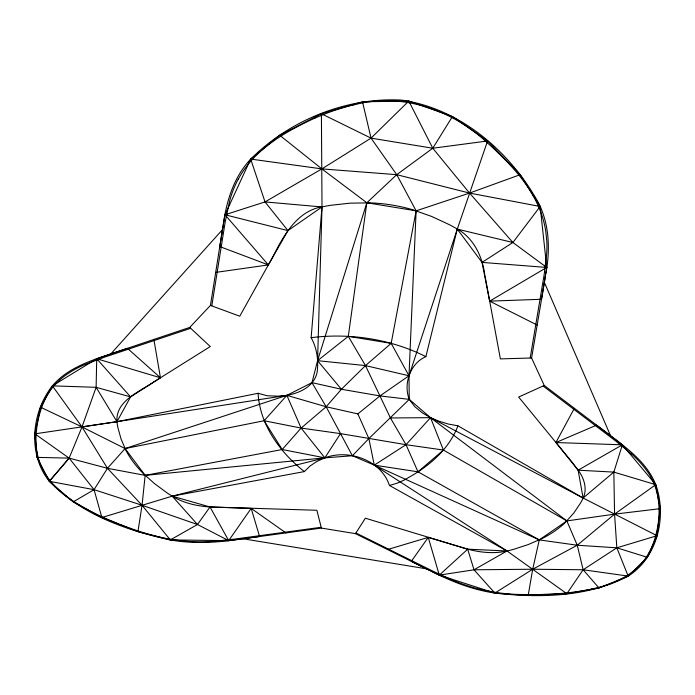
<?xml version="1.0" encoding="UTF-8"?>
<svg xmlns="http://www.w3.org/2000/svg" width="695" height="695" viewBox="0 0 695 695"><rect width="100%" height="100%" fill="white"/><g stroke="black" fill="none" stroke-linecap="round" stroke-linejoin="round"><path stroke-width="1.04" d="M238.081 539.442C215.476 542.804 192.333 543.994 169.745 539.824C126.099 530.294 80.794 514.213 49.345 481.314L69.135 458.135L82.01 426.939L96.118 387.323L96.727 358.75L127.428 348.317L160.449 377.767L153.864 339.447M105.961 355.527C86.51 362.026 66.112 369.653 52.464 385.76C31.466 412.187 27.4 454.269 49.345 481.314L73.192 501.894L94.068 489.671L107.464 468.3L125.074 448.562L286.87 395.359C299.797 393.127 314.236 386.368 317.12 372.251C318.701 360.618 316.929 347.926 311.134 337.683L321.985 206.962L287.947 230.61L268.348 264.908L219.776 246.577L224.989 214.764L250.669 159.068L279.729 135.282L321.403 113.763L371.034 138.131L432.768 148.235L487.577 140.981L457.284 229.107L482.017 262.397L489.645 301.144L541.535 299.267L546.739 267.453L540.163 206.476L520.216 174.662L487.577 140.981L452.445 116.525L408.79 101.062L362.495 101.791L321.403 113.763L322.011 206.954L317.572 360.67L311.977 382.632L326.155 406.766L352.382 455.746L374.284 465.129L539.277 539.902L577.258 545.228L616.83 547.816L647.445 557.329L657.018 535.715L660.241 508.662L655.759 484.658L622.372 444.826L596.605 425.14L555.922 442.533L578.127 470.185C584.356 478.36 587.883 489.932 582.445 499.436A104.589 70.186 4.7 0 1 580.629 502.867L573.801 513.049L565.244 522.492M362.495 101.791L371.034 138.131L396.741 174.671L416.123 210.846L408.999 375.769L409.251 399.373L414.828 406.697L422.421 412.934L430.518 417.66L583.096 498.028L657.018 535.715L616.83 547.816L583.14 569.761L566.851 593.686L528.165 595.528L494.849 593.07L439.292 575.121L411.318 561.351L428.259 537.391L467.718 549.18C481.114 552.725 495.422 554.089 508.975 550.527A102.539 68.206 5.2 0 0 513.753 549.285L528.07 544.628L541.553 538.807A118.376 79.421 5.2 0 0 565.304 522.518M285.914 532.917L251.182 508.393L228.69 540.632L197.476 524.508L142.041 505.256L94.068 489.671L49.354 481.322L37.087 457.38L34.906 433.845L116.96 421.691L130.573 396.888L160.458 377.776L96.727 358.75L52.386 385.847L40.475 407.174L82.01 426.939L125.074 448.562L145.159 475.371L142.041 505.256L137.949 531.632L170.31 539.919L228.69 540.632L259.591 536.505L251.182 508.393L210.02 506.976C196.19 506.073 182.203 502.789 170.492 495.101A103.459 68.84 13.4 0 1 166.357 492.39L154.273 483.416L143.352 473.599A118.376 79.43 13.4 0 1 126.038 450.586L121.008 438.901L117.776 427.078A103.694 69.578 14 0 1 117.151 423.238C114.162 401.224 139.217 392.058 153.838 381.92L210.281 346.544L189.744 327.415L106.604 355.31M36.522 429.658C38.85 411.501 45.175 392.71 59.431 380.408M452.445 116.525L432.768 148.235L396.741 174.671L366.838 202.775L348.291 336.345L365.474 365.596L390.434 417.964L406.01 444.696L417.99 471.818L539.277 539.902L566.859 520.911L614.571 514.152L660.241 508.662M545.784 273.891C550.214 250.504 549.528 225.536 538.981 203.791C511.051 152.422 460.637 108.507 401.528 100.106C345.936 97.065 288.46 120.609 249.566 160.337C233.381 178.146 226.344 201.871 223.165 225.241M189.744 327.415L210.455 305.4L223.052 225.91M211.819 305.696L225.18 222.07L229.55 201.289A163.412 127.932 9.2 0 1 238.289 179.006M545.566 275.255L545.123 277.974M545.01 278.652L531.597 357.995L544.22 385.464L613.581 438.006M530.216 357.847L544.194 274.49L546.713 253.241A176.365 137.923 10.2 0 0 546.791 240.991L545.688 230.827A149.677 117.281 8.7 0 0 542.656 217.726C533.013 186.19 508.644 161.865 484.736 140.442C449.596 108.767 399.642 92.122 353.121 105.127M528.165 595.528L532.7 569.231L539.277 539.902M520.216 174.662L469.551 193.08L416.123 210.846L391.172 343.356L365.474 365.596L341.401 389.269L326.155 406.766L301.117 428.085L282.205 449.526L145.159 475.371L107.464 468.3L69.135 458.135L37.087 457.38M40.475 407.174L34.906 433.845L69.135 458.135L94.068 489.671L101.87 517.54L137.949 531.632M656.81 531.241C661.405 510.252 659.503 486.726 645.759 469.36A139.33 91.158 3.5 0 0 631.607 454.061M614.119 438.423C630.66 450.916 647.836 464.72 655.715 484.563C667.174 516.298 657.609 557.477 628.184 576.112L599.029 588.005L583.14 569.761L577.258 545.228L566.859 520.911L430.518 417.66L409.251 399.373C403.178 383.822 410.189 363.398 425.879 356.639L457.258 229.098L512.884 242.503L546.739 267.453L489.645 301.144L537.174 325.052M279.729 135.282L321.872 168.894L366.838 202.775L317.572 360.67L341.401 389.269L379.983 395.915L409.251 399.373L368.863 438.562L352.382 455.746L324.852 457.849L145.159 475.371M430.761 570.986C451.116 581.385 472.67 589.899 495.405 593.156C539.807 598.048 587.883 597.257 628.184 576.112L616.83 547.816L614.571 514.152L613.833 472.105L622.372 444.826L555.904 442.533L574.374 408.304M457.284 229.107L408.999 375.769L379.983 395.915L357.864 413.907L326.155 406.766L286.87 395.359L278.313 396.176L267.054 395.742L258.106 393.283L116.96 421.691L82.01 426.939L52.386 385.847L96.118 387.323L130.573 396.888L96.727 358.75M238.733 539.355L321.377 528.07L355.449 533.647L365.37 518.209L467.683 549.172L474.016 569.796L494.849 593.07L532.7 569.231L577.258 545.228L614.571 514.152L655.759 484.658L613.833 472.105L583.096 498.028L457.927 425.8C449.691 447.658 431.586 464.156 411.788 475.667L404.394 479.958L397.001 483.242L389.452 485.466C381.234 460.29 348.751 448.701 324.852 457.849L172.204 496.152L101.87 517.54L73.192 501.894M238.376 179.049C254.344 149.199 285.211 131.815 314.861 118.089M649.147 552.29C638.036 573.966 614.093 584.495 591.349 589.047M566.859 520.911L443.41 450.056L406.01 444.696L340.498 433.619L324.852 457.849L316.929 461.419L309.979 466.067L304.393 471.584L172.204 496.161L197.476 524.508L170.31 539.919L142.041 505.256L107.464 468.3L82.01 426.939M197.476 524.508L210.02 506.976L316.894 510.278L321.377 528.07M546.739 267.453L482.017 262.397L512.884 242.503L540.163 206.476L469.551 193.08L396.741 174.671L321.872 168.894L250.669 159.068L265.03 201.915L287.947 230.61L224.989 214.764L268.348 264.908L215.685 272.405M49.345 481.314L69.135 458.135M110.87 353.868L222.443 229.689M408.79 101.062L371.034 138.131L321.872 168.894L265.03 201.915L224.989 214.764M647.445 557.329L628.184 576.103L583.14 569.761L532.7 569.231L474.016 569.796L439.292 575.121L428.259 537.383L387.523 549.554M439.292 575.121L467.718 549.18L507.011 550.979L566.851 593.686L599.029 588.005M622.372 444.826L578.127 470.185L583.096 498.028M474.016 569.796L507.011 550.979L374.284 465.129L368.863 438.562L357.864 413.907M544.22 385.464L518.652 397.045L572.202 462.34M190.473 328.361L104.849 357.065L85.007 364.519A135.742 88.882 15.2 0 0 59.283 380.304M125.074 448.562L264.1 420.744L301.117 428.085L340.498 433.619M320.968 527.305L235.596 538.964L214.929 541.223A139.591 91.453 15.1 0 1 192.211 541.622M311.134 337.683C349.976 332.749 390.798 339.082 425.879 356.639M560.257 593.573L535.715 594.772L511.503 594.268M531.597 357.995L500.383 358.889L485.153 276.619M390.434 417.964L430.518 417.66L438.754 421.118L448.258 424.037L457.927 425.8M192.202 541.579C167.243 540.58 143.031 533.447 119.914 524.378M613.833 472.105L578.127 470.185L572.445 462.653M510.782 594.216L497.889 592.8L484.493 590.385A126.89 82.705 3.7 0 1 472.192 587.258L462.948 584.269A151.649 99.837 3.2 0 1 452.141 580.056L433.723 571.551L356.075 533.048M265.03 201.915L322.002 206.954M366.838 202.775L416.123 210.846M243.024 538.773L426.296 568.779M341.401 389.269L311.977 382.632L286.87 395.359L116.96 421.691L96.118 387.323M172.204 496.152L210.02 506.976L228.69 540.632M210.455 305.4L239.749 316.208L272.431 257.584C283.534 235.779 297.225 209.716 324.452 206.432A116.282 87.779 10 0 1 330.603 205.312L350.193 203.14L370.383 202.879A131.251 98.542 9.3 0 1 412.761 209.751L431.786 216.501L449.656 224.815A115.344 87.11 8.6 0 1 455.138 227.83C472.861 236.613 482.182 255.543 484.745 274.412M119.062 524.047L108.151 519.539A178.163 119.045 15.5 0 1 80.073 505.369M429.588 570.404L355.449 533.647M389.452 485.466L507.02 550.979M80.125 505.326C60.022 493.763 40.692 476.136 37.078 452.054M304.393 471.584C280.311 452.688 259.782 424.888 258.106 393.283M543.229 386.125L615.353 440.752L631.651 454.043M512.884 242.503L469.551 193.08L432.768 148.235L408.799 101.062M544.385 282.413L610.54 435.695M484.91 275.289L484.988 275.733M36.974 452.045A172.403 112.477 13.9 0 1 36.627 429.684M656.714 531.232A172.403 112.477 4.7 0 1 649.252 552.308M591.384 589.099A178.163 119.036 3.1 0 1 560.24 593.521M314.922 118.176A202.341 156.696 7.1 0 1 353.077 105.014M286.87 395.359L264.1 420.744L282.205 449.526L324.852 457.849L301.117 428.085L286.87 395.359M430.518 417.66L406.01 444.696L374.284 465.129L417.99 471.818L443.41 450.056L430.518 417.66M348.291 336.345L317.572 360.67L365.474 365.596L408.999 375.769L391.172 343.356L348.291 336.345"/></g></svg>
